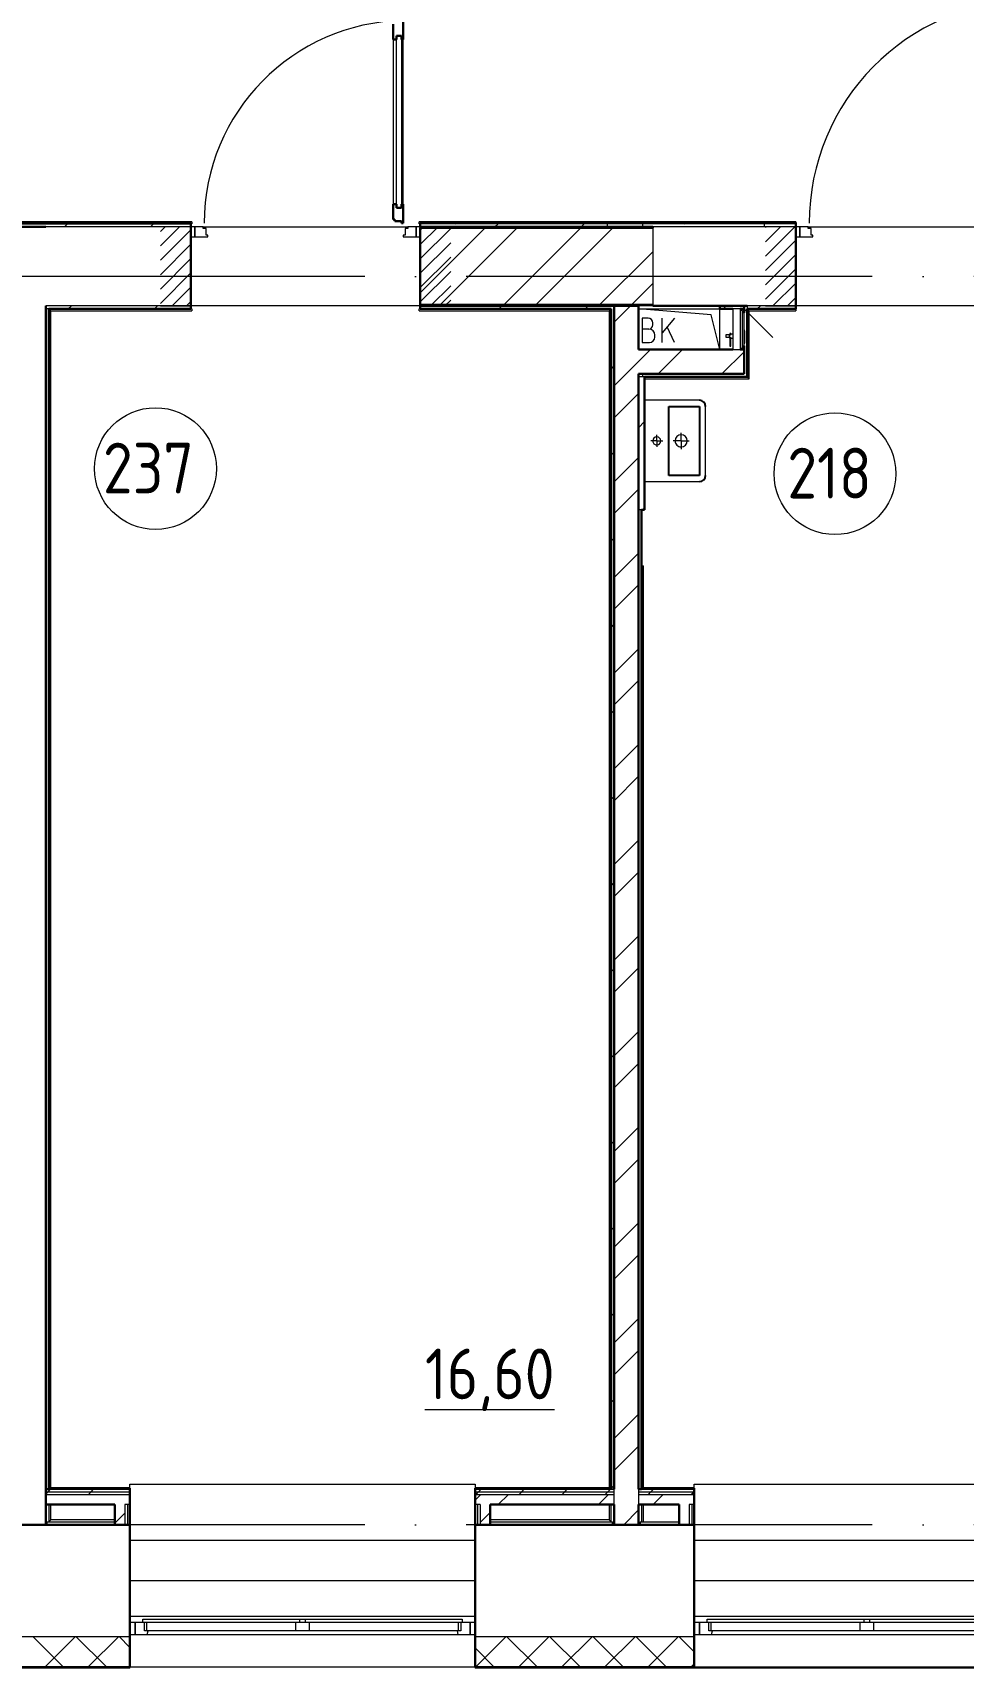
# Model space of a CAD drawing. Header units: millimetres. Extents: x -586848 to 520591, y -385801 to 675781.
# Drawn here: x 150604 to 155188, y 613364 to 621422 of the extents above; entities that cross this region are included whole.
import ezdxf

# ---------------------------------------------------------------- set-up
doc = ezdxf.new("R2010")
doc.units = ezdxf.units.MM
doc.linetypes.add('ADSK_Линия сетки', pattern=[25, 20, -2.5, 0, -2.5])
doc.linetypes.add('ADSK_Штриховая_ш2 п1_5', pattern=[4.5, 3, -1.5])
for name, color, linetype, lineweight in [('_ Окна', 7, 'Continuous', 9), ('Двери', 252, 'Continuous', 9), ('Марки помещений', 252, 'Continuous', 20), ('Оборудование', 8, 'Continuous', 18), ('Ограждение', 252, 'Continuous', 9), ('Окна', 252, 'Continuous', 9), ('Оси', 252, 'Continuous', 9), ('Перекрытие', 252, 'Continuous', 18), ('Стены внутренние', 7, 'Continuous', 18), ('Стены наружные', 7, 'Continuous', 18), ('Стены штриховка', 7, 'Continuous', 9)]:
    doc.layers.add(name, color=color, linetype=linetype, lineweight=lineweight)
doc.layers.add('Двери открывание', color=7, linetype='Continuous', lineweight=9, true_color=0xc0c0c0)
doc.layers.add('Узлы', color=7, linetype='Continuous')
doc.styles.add('GOST Common_2', font='', dxfattribs={"width": 0.9, "height": 250})
doc.styles.get('GOST Common_2').set_extended_font_data('GOST type B')

# ---------------------------------------------------------------- blocks, each defined once
blk = doc.blocks.new('2 этаж')
at = {"layer": 'Двери', "lineweight": 18, "true_color": 0x636466}
h = blk.add_hatch(dxfattribs=at)
h.set_pattern_fill('FP_2', color=251, style=0, pattern_type=2)
h.set_pattern_definition([(45, (152626.006, -12439.253), (-35.3553, 35.3553), [])])
h.paths.add_polyline_path([(153462.1, -12634.3), (153466, -12634.3), (153466, -12244.3), (153316, -12244.3), (153316, -12634.3)])
h.paths.add_polyline_path([(152186, -12634.3), (152186, -12244.3), (152036, -12244.3), (152036, -12634.3), (152072.9, -12634.3)])
h = blk.add_hatch(dxfattribs=at)
h.set_pattern_fill('FP_2', color=251, style=0, pattern_type=2)
h.set_pattern_definition([(45, (155656.006, -12439.253), (-35.3553, 35.3553), [])])
h.paths.add_polyline_path([(156396, -12634.3), (156546, -12634.3), (156546, -12244.3), (156396, -12244.3), (156396, -12351.2)])
h.paths.add_polyline_path([(155166, -12634.3), (155166, -12244.3), (155016, -12244.3), (155016, -12634.3)])
at = {"color": 251, "lineweight": 18, "true_color": 0x636466}
for p, q in [((154749.3, -12679), (154391, -12649.3)), ((154391, -12649.3), (154791, -12649.3)), ((154438.4, -12694.8), (154408.4, -12694.8)), ((154408.4, -12694.8), (154408.4, -12814.8)), ((154461.7, -12728.1), (154461.7, -12718.1)), ((154568.4, -12694.8), (154508.4, -12766.3)), ((154508.4, -12814.8), (154508.4, -12694.8)), ((154791, -12849.3), (154749.3, -12679)), ((154441.7, -12748.1), (154408.4, -12748.1)), ((154471.7, -12788.1), (154471.7, -12778.1)), ((154568.4, -12814.8), (154532.4, -12737.7)), ((154408.4, -12814.8), (154445.1, -12814.8))]:
    blk.add_line(p, q, dxfattribs=at)
for centre, radius, start, end in [((154438.4, -12718.1), 23.3, 0, 90), ((154441.7, -12728.1), 20, 270, 0), ((154441.7, -12778.1), 30, 0, 90), ((154445.1, -12788.1), 26.7, 270, 0)]:
    blk.add_arc(centre, radius, start, end, dxfattribs=at)
at = {"layer": '_ Окна', "color": 251, "true_color": 0x636466}
for p, q in [((151911, -19121.3), (151886, -19121.3)), ((151911, -19179.3), (151911, -19121.3)), ((153586, -19121.3), (153561, -19121.3)), ((153561, -19121.3), (153561, -19179.3)), ((154691, -19121.3), (154666, -19121.3)), ((154691, -19179.3), (154691, -19121.3)), ((151886, -19179.3), (151911, -19179.3)), ((153561, -19179.3), (153586, -19179.3)), ((154666, -19179.3), (154691, -19179.3))]:
    blk.add_line(p, q, dxfattribs=at)
at = {"layer": '_ Окна', "color": 251, "lineweight": 18, "true_color": 0x636466}
for p, q in [((151949, -19121.3), (151911, -19121.3)), ((151911, -19121.3), (151911, -19179.3)), ((151957, -19162.3), (151957, -19121.3)), ((151969, -19162.3), (151957, -19162.3)), ((151970.5, -19179.3), (151975, -19162.3)), ((153497, -19162.3), (153501.6, -19179.3)), ((153515, -19162.3), (153503, -19162.3)), ((153515, -19121.3), (153515, -19162.3)), ((153561, -19121.3), (153523, -19121.3)), ((153561, -19179.3), (153561, -19121.3)), ((154729, -19121.3), (154691, -19121.3)), ((154691, -19121.3), (154691, -19179.3)), ((154737, -19162.3), (154737, -19121.3)), ((154749, -19162.3), (154737, -19162.3)), ((154750.5, -19179.3), (154755, -19162.3)), ((151911, -19179.3), (151970.5, -19179.3)), ((153501.6, -19179.3), (153561, -19179.3)), ((154691, -19179.3), (154750.5, -19179.3))]:
    blk.add_line(p, q, dxfattribs=at)
at = {"layer": 'Двери', "color": 251, "lineweight": 30, "true_color": 0x636466}
for p, q in [((153182, -11246.3), (153182, -11322.3)), ((153232, -11322.3), (153232, -11228.3)), ((153182, -11322.3), (153199, -11322.3)), ((153199, -11322.3), (153199, -11304.3)), ((153199, -11304.3), (153223, -11304.3)), ((153223, -11304.3), (153223, -11322.3)), ((153223, -11322.3), (153232, -11322.3)), ((153182, -12132.3), (153182, -12208.3)), ((153182, -12132.3), (153199, -12132.3)), ((153199, -12132.3), (153199, -12150.3)), ((153199, -12150.3), (153223, -12150.3)), ((153223, -12132.3), (153232, -12132.3)), ((153223, -12150.3), (153223, -12132.3)), ((153232, -12226.3), (153232, -12132.3)), ((153182, -12208.3), (153190, -12208.3)), ((153190, -12208.3), (153190, -12217.3)), ((153190, -12217.3), (153224, -12217.3)), ((153224, -12217.3), (153224, -12226.3)), ((153224, -12226.3), (153232, -12226.3))]:
    blk.add_line(p, q, dxfattribs=at)
at = {"layer": 'Двери', "color": 251, "true_color": 0x636466}
for p, q in [((153182, -11322.3), (153182, -12132.3)), ((153199, -12150.3), (153199, -11304.3)), ((153199, -11304.3), (153223, -11304.3)), ((153223, -11304.3), (153223, -12150.3)), ((153232, -12132.3), (153232, -11322.3)), ((153223, -12150.3), (153199, -12150.3)), ((152186, -12244.3), (152186, -12294.3)), ((152206, -12244.3), (152186, -12244.3)), ((152206, -12294.3), (152206, -12244.3)), ((152247, -12244.3), (152206, -12244.3)), ((152206, -12244.3), (152206, -12294.3)), ((152247, -12252.3), (152247, -12244.3)), ((153255, -12244.3), (153255, -12252.3)), ((153296, -12244.3), (153255, -12244.3)), ((153316, -12244.3), (153296, -12244.3)), ((153296, -12244.3), (153296, -12294.3)), ((153296, -12294.3), (153296, -12244.3)), ((153316, -12294.3), (153316, -12244.3)), ((155166, -12244.3), (155166, -12294.3)), ((155186, -12244.3), (155166, -12244.3)), ((155186, -12294.3), (155186, -12244.3)), ((155227, -12244.3), (155186, -12244.3)), ((155186, -12244.3), (155186, -12294.3)), ((155227, -12252.3), (155227, -12244.3)), ((152186, -12294.3), (152206, -12294.3)), ((152206, -12294.3), (152270, -12294.3)), ((152261, -12252.3), (152247, -12252.3)), ((152261, -12286.3), (152261, -12252.3)), ((152270, -12286.3), (152261, -12286.3)), ((152270, -12294.3), (152270, -12286.3)), ((153241, -12286.3), (153232, -12286.3)), ((153232, -12286.3), (153232, -12294.3)), ((153232, -12294.3), (153296, -12294.3)), ((153255, -12252.3), (153241, -12252.3)), ((153241, -12252.3), (153241, -12286.3)), ((153296, -12294.3), (153316, -12294.3)), ((155166, -12294.3), (155186, -12294.3)), ((155186, -12294.3), (155250, -12294.3)), ((155241, -12252.3), (155227, -12252.3)), ((155241, -12286.3), (155241, -12252.3)), ((155250, -12286.3), (155241, -12286.3)), ((155250, -12294.3), (155250, -12286.3))]:
    blk.add_line(p, q, dxfattribs=at)
at = {"layer": 'Двери', "color": 251, "linetype": 'ADSK_Штриховая_ш2 п1_5', "true_color": 0x636466}
for p, q in [((152186, -12244.3), (152036, -12244.3)), ((152186, -12634.3), (152186, -12244.3)), ((153466, -12244.3), (153316, -12244.3)), ((153316, -12244.3), (153316, -12634.3)), ((155166, -12244.3), (155016, -12244.3)), ((155166, -12634.3), (155166, -12244.3)), ((152036, -12634.3), (152186, -12634.3)), ((153316, -12634.3), (153466, -12634.3)), ((155016, -12634.3), (155166, -12634.3))]:
    blk.add_line(p, q, dxfattribs=at)
at = {"layer": 'Двери открывание', "color": 251, "true_color": 0x636466}
for centre, radius, start in [((156330, -12226.3), 1098, 90.93932), ((153250, -12226.3), 998, 91.03345)]:
    blk.add_arc(centre, radius, start, 180, dxfattribs=at)
at = {"layer": 'Марки помещений', "color": 251, "true_color": 0x636466}
for centre in [(152011.5, -13435.9), (155358.9, -13460.9)]:
    blk.add_circle(centre, 300, dxfattribs=at)
at = {"layer": 'Оборудование', "color": 251, "true_color": 0x636466}
for p, q in [((154892.4, -12649.3), (154856, -12649.3)), ((154856, -12649.3), (154856, -12849.3)), ((154893.3, -12848.3), (154893.3, -12650.2)), ((154911, -12649.3), (155052.4, -12790.7)), ((154903.1, -12656.3), (154893.3, -12656.3)), ((154903.1, -12677.3), (154904.4, -12677.3)), ((154904.5, -12677.3), (154903.1, -12677.3)), ((154904, -12841.3), (154904, -12657.2)), ((154911, -12668.3), (154905.5, -12668.3)), ((154911, -12830.3), (154911, -12668.3)), ((154838.2, -12776.6), (154820.7, -12776.6)), ((154820.7, -12776.6), (154820.7, -12788.9)), ((154820.7, -12788.9), (154838.2, -12788.9)), ((154840.1, -12774.7), (154838.2, -12776.6)), ((154838.2, -12776.6), (154838.2, -12788.9)), ((154838.2, -12788.9), (154840.1, -12790.8)), ((154856, -12773.1), (154840.1, -12773.1)), ((154840.1, -12773.1), (154840.1, -12792.4)), ((154840.1, -12792.4), (154856, -12792.4)), ((154845.6, -12769.7), (154840.6, -12769.7)), ((154840.6, -12769.7), (154840.6, -12777.9)), ((154840.6, -12787.6), (154840.6, -12833.4)), ((154845.6, -12777.9), (154845.6, -12769.7)), ((154845.6, -12833.4), (154845.6, -12787.6)), ((154913, -12752.8), (154911, -12752.8)), ((154913, -12756.8), (154913, -12752.8)), ((154913, -12756.8), (154913, -12817.3)), ((154840.6, -12833.4), (154845.6, -12833.4)), ((154856, -12849.3), (154892.4, -12849.3)), ((154893.3, -12842.3), (154903.1, -12842.3)), ((154904.4, -12821.3), (154903.1, -12821.3)), ((154904.5, -12821.3), (154903.1, -12821.3)), ((154905.5, -12830.3), (154911, -12830.3)), ((154911, -12821.3), (154913, -12821.3)), ((154913, -12821.3), (154913, -12817.3))]:
    blk.add_line(p, q, dxfattribs=at)
for points, knots in [([(154893.3, -12650.2), (154893.3, -12650.1), (154893.3, -12650), (154893.2, -12649.8), (154893.1, -12649.6), (154893, -12649.5), (154892.8, -12649.4), (154892.6, -12649.3), (154892.5, -12649.3), (154892.4, -12649.3)], [-1, -1, -1, -1, -0.833333, -0.75, -0.583333, -0.458333, -0.333333, -0.166667, 0, 0, 0, 0]), ([(154904, -12657.2), (154904, -12657.1), (154904, -12657), (154903.9, -12656.8), (154903.9, -12656.7), (154903.8, -12656.6), (154903.7, -12656.5), (154903.5, -12656.4), (154903.3, -12656.3), (154903.1, -12656.3), (154903.1, -12656.3)], [-1, -1, -1, -1, -0.833333, -0.75, -0.666667, -0.583333, -0.458333, -0.333333, -0.166667, 0, 0, 0, 0]), ([(154905.5, -12668.3), (154905.4, -12668.3), (154905.2, -12668.2), (154905, -12668.1), (154904.8, -12668.1), (154904.6, -12667.9), (154904.5, -12667.8), (154904.3, -12667.7), (154904.2, -12667.5), (154904.1, -12667.3), (154904, -12667.1), (154904, -12666.9), (154904, -12666.7)], [-1, -1, -1, -1, -0.833333, -0.75, -0.666667, -0.583333, -0.5, -0.416667, -0.333333, -0.25, -0.166667, 0, 0, 0, 0]), ([(154892.4, -12849.3), (154892.5, -12849.3), (154892.6, -12849.2), (154892.8, -12849.1), (154893, -12849), (154893.1, -12848.9), (154893.2, -12848.7), (154893.3, -12848.6), (154893.3, -12848.4), (154893.3, -12848.3)], [0, 0, 0, 0, 0.166667, 0.333333, 0.458333, 0.583333, 0.708333, 0.833333, 1, 1, 1, 1]), ([(154903.1, -12842.3), (154903.1, -12842.3), (154903.3, -12842.2), (154903.5, -12842.1), (154903.7, -12842), (154903.8, -12841.9), (154903.9, -12841.8), (154903.9, -12841.7), (154904, -12841.5), (154904, -12841.4), (154904, -12841.3)], [0, 0, 0, 0, 0.166667, 0.333333, 0.458333, 0.583333, 0.666667, 0.75, 0.833333, 1, 1, 1, 1]), ([(154904, -12831.8), (154904, -12831.6), (154904, -12831.5), (154904.1, -12831.2), (154904.2, -12831), (154904.3, -12830.9), (154904.5, -12830.7), (154904.6, -12830.6), (154904.8, -12830.5), (154905, -12830.4), (154905.2, -12830.3), (154905.4, -12830.3), (154905.5, -12830.3)], [0, 0, 0, 0, 0.166667, 0.25, 0.333333, 0.416667, 0.5, 0.583333, 0.666667, 0.75, 0.833333, 1, 1, 1, 1])]:
    blk.add_open_spline(points, degree=3, knots=knots, dxfattribs=at)
at = {"layer": 'Ограждение', "color": 251, "true_color": 0x636466}
for p, q in [((152191, -12219.3), (151056, -12219.3)), ((152186, -12229.3), (152191, -12229.3)), ((152191, -12219.3), (152191, -12229.3)), ((153311, -12229.3), (153311, -12219.3)), ((155166, -12219.3), (153311, -12219.3)), ((153311, -12229.3), (153316, -12229.3)), ((155166, -12219.3), (155166, -12224.3)), ((151496, -12659.3), (151486, -12649.3)), ((152191, -12649.3), (152186, -12649.3)), ((152191, -12649.3), (152191, -12659.3)), ((153311, -12659.3), (153311, -12649.3)), ((153316, -12649.3), (153311, -12649.3)), ((154256, -12649.3), (154246, -12659.3)), ((154936, -12659.3), (154926, -12649.3)), ((155166, -12649.3), (155166, -12659.3)), ((151496, -18459.3), (151496, -12659.3)), ((151496, -12659.3), (152191, -12659.3)), ((153311, -12659.3), (154246, -12659.3)), ((154246, -12659.3), (154246, -18459.3)), ((154936, -12994.3), (154936, -12659.3)), ((154936, -12659.3), (155166, -12659.3)), ((154421, -12994.3), (154936, -12994.3)), ((154926, -12984.3), (154936, -12994.3)), ((154406, -13914.3), (154416, -13914.3)), ((154416, -18459.4), (154416, -13914.3)), ((151886, -18459.3), (151886, -18439.3)), ((151886, -18439.3), (153586, -18439.3)), ((153586, -18439.3), (153586, -18459.3)), ((154666, -18459.3), (154666, -18439.3)), ((154666, -18439.3), (156366, -18439.3)), ((151486, -18539.3), (151486, -18624.3)), ((151496, -18614.3), (151496, -18539.3)), ((154246, -18539.3), (154246, -18614.3)), ((154256, -18624.3), (154256, -18539.3)), ((154406, -18539.3), (154406, -18624.3)), ((154416, -18624.3), (154416, -18539.3)), ((151496, -18614.3), (151486, -18624.3)), ((151811, -18614.3), (151496, -18614.3)), ((154246, -18614.3), (153661, -18614.3)), ((154256, -18624.3), (154246, -18614.3)), ((151886, -18714.3), (153586, -18714.3)), ((154666, -18714.3), (156366, -18714.3)), ((151886, -18914.3), (153586, -18914.3)), ((154666, -18914.3), (156366, -18914.3)), ((151886, -19089.3), (153586, -19089.3)), ((154666, -19089.3), (156366, -19089.3))]:
    blk.add_line(p, q, dxfattribs=at)
at = {"layer": 'Окна', "color": 251, "true_color": 0x636466}
for p, q in [((151949, -19104.3), (152721, -19104.3)), ((151949, -19121.3), (151949, -19104.3)), ((152721, -19121.3), (151949, -19121.3)), ((151969, -19162.3), (151969, -19121.3)), ((152701, -19162.3), (151969, -19162.3)), ((152701, -19121.3), (152701, -19162.3)), ((152771, -19162.3), (152701, -19162.3)), ((152721, -19104.3), (152751, -19104.3)), ((152721, -19104.3), (152721, -19121.3)), ((152751, -19121.3), (152721, -19121.3)), ((152751, -19104.3), (153523, -19104.3)), ((152751, -19121.3), (152751, -19104.3)), ((153523, -19121.3), (152751, -19121.3)), ((152771, -19162.3), (152771, -19121.3)), ((153503, -19162.3), (152771, -19162.3)), ((153503, -19121.3), (153503, -19162.3)), ((153523, -19104.3), (153523, -19121.3)), ((154729, -19104.3), (155501, -19104.3)), ((154729, -19121.3), (154729, -19104.3)), ((155501, -19121.3), (154729, -19121.3)), ((154749, -19162.3), (154749, -19121.3)), ((155481, -19162.3), (154749, -19162.3)), ((155481, -19121.3), (155481, -19162.3)), ((155551, -19162.3), (155481, -19162.3)), ((155501, -19104.3), (155531, -19104.3)), ((155501, -19104.3), (155501, -19121.3)), ((155531, -19121.3), (155501, -19121.3)), ((155531, -19104.3), (156303, -19104.3)), ((155531, -19121.3), (155531, -19104.3)), ((156303, -19121.3), (155531, -19121.3)), ((155551, -19162.3), (155551, -19121.3)), ((156283, -19162.3), (155551, -19162.3)), ((151970.5, -19179.3), (153501.6, -19179.3)), ((154750.5, -19179.3), (156281.6, -19179.3))]:
    blk.add_line(p, q, dxfattribs=at)
at = {"layer": 'Оси', "color": 251, "linetype": 'ADSK_Линия сетки', "ltscale": 100, "true_color": 0x636466}
for p, q in [((170543.3, -12489.3), (93565.9, -12489.3)), ((170543.3, -18639.3), (93603.7, -18639.3))]:
    blk.add_line(p, q, dxfattribs=at)
at = {"layer": 'Перекрытие', "color": 251, "ltscale": 100, "true_color": 0x636466}
blk.add_line((154391, -12649.3), (154791, -12649.3), dxfattribs=at)
at = {"layer": 'Стены внутренние', "color": 251, "lineweight": 30, "true_color": 0x636466}
for p, q in [((151471, -12244.3), (151081, -12244.3)), ((152186, -12634.3), (152186, -12244.3)), ((154461, -12244.3), (154461, -12249.3)), ((155166, -12634.3), (155166, -12244.3)), ((154461, -12629.3), (154461, -12634.3)), ((154461, -12634.3), (154791, -12634.3)), ((151471, -18639.3), (151471, -18539.3)), ((151811, -18639.3), (150886, -18639.3)), ((151886, -19341.3), (151886, -18639.3)), ((153586, -18639.3), (153586, -19341.3)), ((154271, -18639.3), (153661, -18639.3)), ((154591, -18639.3), (154391, -18639.3)), ((154666, -19341.3), (154666, -18639.3)), ((150811, -19341.3), (151886, -19341.3)), ((153586, -19341.3), (154666, -19341.3))]:
    blk.add_line(p, q, dxfattribs=at)
at = {"layer": 'Стены внутренние', "color": 251, "true_color": 0x636466}
for p, q in [((152186, -12244.3), (151471, -12244.3)), ((152247, -12244.3), (153255, -12244.3)), ((155166, -12244.3), (154461, -12244.3)), ((155227, -12244.3), (156335, -12244.3)), ((154461, -12249.3), (154461, -12629.3)), ((153316, -12634.3), (152186, -12634.3)), ((154461, -12634.3), (154391, -12634.3)), ((157246, -12634.3), (154926, -12634.3)), ((150811, -19189.3), (151886, -19189.3)), ((153586, -19189.3), (154666, -19189.3)), ((153586, -19341.3), (151886, -19341.3)), ((156366, -19341.3), (154666, -19341.3))]:
    blk.add_line(p, q, dxfattribs=at)
at = {"layer": 'Стены внутренние', "color": 251, "linetype": 'Continuous', "lineweight": 9, "true_color": 0x636466}
for p, q in [((151557.6, -19339.3), (151407.6, -19189.3)), ((151468.2, -19339.3), (151618.2, -19189.3)), ((151769.7, -19339.3), (151619.7, -19189.3)), ((151680.3, -19339.3), (151830.3, -19189.3)), ((151886, -19243.4), (151831.9, -19189.3)), ((153678.9, -19339.3), (153586, -19246.3)), ((153589.5, -19339.3), (153739.5, -19189.3)), ((153891.1, -19339.3), (153741.1, -19189.3)), ((153801.6, -19339.3), (153951.6, -19189.3)), ((154103.2, -19339.3), (153953.2, -19189.3)), ((154013.7, -19339.3), (154163.7, -19189.3)), ((154315.3, -19339.3), (154165.3, -19189.3)), ((154225.9, -19339.3), (154375.9, -19189.3)), ((154527.5, -19339.3), (154377.5, -19189.3)), ((154438, -19339.3), (154588, -19189.3)), ((154665.6, -19265.3), (154589.6, -19189.3)), ((154650.1, -19339.3), (154664, -19325.4)), ((154664, -19329.1), (154666, -19329.1)), ((151446.4, -19341.3), (151445.2, -19339.3)), ((153654, -19340.5), (153653.6, -19341.3)), ((154006.7, -19339.3), (154005.5, -19341.3))]:
    blk.add_line(p, q, dxfattribs=at)
at = {"layer": 'Стены наружные', "color": 251, "lineweight": 30, "true_color": 0x636466}
for p, q in [((152186, -12224.3), (151061, -12224.3)), ((152186, -12244.3), (152186, -12224.3)), ((155166, -12224.3), (153316, -12224.3)), ((153316, -12224.3), (153316, -12244.3)), ((153316, -12244.3), (154461, -12244.3)), ((155166, -12244.3), (155166, -12224.3)), ((154461, -12249.3), (153316, -12249.3)), ((153316, -12249.3), (153316, -12629.3)), ((151471, -12634.3), (151471, -18539.3)), ((151486, -12649.3), (152186, -12649.3)), ((151486, -18459.3), (151486, -12649.3)), ((152186, -12649.3), (152186, -12634.3)), ((153316, -12629.3), (154461, -12629.3)), ((154391, -12634.3), (153316, -12634.3)), ((153316, -12634.3), (153316, -12649.3)), ((153316, -12649.3), (154256, -12649.3)), ((154256, -12649.3), (154256, -18459.3)), ((154271, -18464.3), (154271, -12634.3)), ((154391, -12849.3), (154391, -12634.3)), ((154791, -12634.3), (154791, -12649.3)), ((154926, -12634.3), (154791, -12634.3)), ((154791, -12649.3), (154856, -12649.3)), ((154892.6, -12649.3), (154911, -12649.3)), ((154911, -12634.3), (154911, -12668.3)), ((154926, -12984.3), (154926, -12649.3)), ((154926, -12649.3), (155166, -12649.3)), ((155166, -12649.3), (155166, -12634.3)), ((154856, -12849.3), (154391, -12849.3)), ((154911, -12849.3), (154892.6, -12849.3)), ((154911, -12830.3), (154911, -12969.3)), ((154391, -12969.3), (154911, -12969.3)), ((154391, -12969.3), (154391, -18464.3)), ((154421, -12984.3), (154926, -12984.3)), ((154421, -13639.3), (154421, -12984.3)), ((154406, -18459.3), (154406, -13639.3)), ((154406, -13639.3), (154421, -13639.3)), ((151471, -18464.3), (151486, -18464.3)), ((151486, -18464.3), (151471, -18464.3)), ((151886, -18459.3), (151486, -18459.3)), ((151886, -18639.3), (151886, -18459.3)), ((154256, -18459.3), (153586, -18459.3)), ((153586, -18459.3), (153586, -18639.3)), ((154391, -18464.3), (154406, -18464.3)), ((154406, -18464.3), (154391, -18464.3)), ((154666, -18459.3), (154406, -18459.3)), ((154666, -18639.3), (154666, -18459.3)), ((151471, -18539.3), (151811, -18539.3)), ((151811, -18539.3), (151811, -18639.3)), ((153661, -18539.3), (154271, -18539.3)), ((153661, -18639.3), (153661, -18539.3)), ((154271, -18539.3), (154271, -18639.3)), ((154391, -18639.3), (154391, -18539.3)), ((154391, -18539.3), (154591, -18539.3)), ((154591, -18539.3), (154591, -18639.3)), ((151811, -18639.3), (151886, -18639.3)), ((153586, -18639.3), (153661, -18639.3)), ((154271, -18639.3), (154391, -18639.3)), ((154591, -18639.3), (154666, -18639.3))]:
    blk.add_line(p, q, dxfattribs=at)
at = {"layer": 'Стены наружные', "color": 251, "linetype": 'Continuous', "lineweight": 9, "true_color": 0x636466}
for p, q in [((151436.4, -12229.3), (151441.4, -12224.3)), ((151507.1, -12229.3), (151512.1, -12224.3)), ((151562.8, -12244.3), (151577.8, -12229.3)), ((151577.8, -12229.3), (151582.8, -12224.3)), ((151648.5, -12229.3), (151653.5, -12224.3)), ((151719.2, -12229.3), (151724.2, -12224.3)), ((151789.9, -12229.3), (151794.9, -12224.3)), ((151860.6, -12229.3), (151865.6, -12224.3)), ((151931.3, -12229.3), (151936.3, -12224.3)), ((151987.1, -12244.3), (152002.1, -12229.3)), ((152002.1, -12229.3), (152007.1, -12224.3)), ((152072.8, -12229.3), (152077.8, -12224.3)), ((152143.5, -12229.3), (152148.5, -12224.3)), ((153345.6, -12229.3), (153350.6, -12224.3)), ((153416.3, -12229.3), (153421.3, -12224.3)), ((153487, -12229.3), (153492, -12224.3)), ((153557.7, -12229.3), (153562.7, -12224.3)), ((153628.4, -12229.3), (153633.4, -12224.3)), ((153684.1, -12244.3), (153699.1, -12229.3)), ((153699.1, -12229.3), (153704.1, -12224.3)), ((153769.8, -12229.3), (153774.8, -12224.3)), ((153840.5, -12229.3), (153845.5, -12224.3)), ((153911.2, -12229.3), (153916.2, -12224.3)), ((153982, -12229.3), (153987, -12224.3)), ((154052.7, -12229.3), (154057.7, -12224.3)), ((154108.4, -12244.3), (154123.4, -12229.3)), ((154123.4, -12229.3), (154128.4, -12224.3)), ((154194.1, -12229.3), (154199.1, -12224.3)), ((154264.8, -12229.3), (154269.8, -12224.3)), ((154335.5, -12229.3), (154340.5, -12224.3)), ((154406.2, -12229.3), (154411.2, -12224.3)), ((154412, -12244.3), (154412, -12229.3)), ((154476.9, -12229.3), (154481.9, -12224.3)), ((154547.6, -12229.3), (154552.6, -12224.3)), ((154618.4, -12229.3), (154623.4, -12224.3)), ((154689.1, -12229.3), (154694.1, -12224.3)), ((154759.8, -12229.3), (154764.8, -12224.3)), ((154830.5, -12229.3), (154835.5, -12224.3)), ((154901.2, -12229.3), (154906.2, -12224.3)), ((154971.9, -12229.3), (154976.9, -12224.3)), ((155012, -12244.3), (155012, -12229.3)), ((155042.6, -12229.3), (155047.6, -12224.3)), ((155113.3, -12229.3), (155118.3, -12224.3)), ((153316, -12569.4), (153636.2, -12249.3)), ((153316, -12255.1), (153321.8, -12249.3)), ((153413.3, -12629.3), (153793.3, -12249.3)), ((153727.6, -12629.3), (154107.6, -12249.3)), ((153884.8, -12629.3), (154264.8, -12249.3)), ((154199.1, -12629.3), (154461, -12367.3)), ((154356.2, -12629.3), (154461, -12524.5)), ((151582.1, -12649.3), (151597.1, -12634.3)), ((152006.3, -12649.3), (152021.3, -12634.3)), ((153703.4, -12649.3), (153718.4, -12634.3)), ((154127.6, -12649.3), (154142.6, -12634.3)), ((154271, -12714.5), (154351.2, -12634.3)), ((154807.7, -12649.3), (154822.7, -12634.3)), ((154976.2, -12649.3), (154991.2, -12634.3)), ((154391, -12908.8), (154450.5, -12849.3)), ((154487.7, -12969.3), (154607.7, -12849.3)), ((154802, -12969.3), (154911, -12860.3)), ((154256, -12945.2), (154271, -12930.2)), ((154271, -13028.8), (154391, -12908.8)), ((154412, -12984.3), (154412, -12969.3)), ((154271, -13185.9), (154391, -13065.9)), ((154391, -13234.4), (154421, -13204.4)), ((154256, -13369.4), (154271, -13354.4)), ((154271, -13500.3), (154391, -13380.3)), ((154271, -13657.4), (154391, -13537.4)), ((154410.4, -13639.3), (154421, -13628.7)), ((154256, -13793.7), (154271, -13778.7)), ((154271, -13971.7), (154391, -13851.7)), ((154271, -14128.9), (154391, -14008.9)), ((154256, -14217.9), (154271, -14202.9)), ((154271, -14443.2), (154391, -14323.2)), ((154271, -14600.3), (154391, -14480.3)), ((154256, -14642.2), (154271, -14627.2)), ((154271, -14914.6), (154391, -14794.6)), ((154271, -15071.8), (154391, -14951.8)), ((154256, -15066.5), (154271, -15051.5)), ((154271, -15386.1), (154391, -15266.1)), ((154271, -15543.3), (154391, -15423.3)), ((154256, -15490.7), (154271, -15475.7)), ((154271, -15857.6), (154391, -15737.6)), ((154256, -15915), (154271, -15900)), ((154271, -16014.7), (154391, -15894.7)), ((154271, -16329), (154391, -16209)), ((154256, -16339.3), (154271, -16324.3)), ((154271, -16486.2), (154391, -16366.2)), ((154256, -16763.5), (154271, -16748.5)), ((154271, -16800.5), (154391, -16680.5)), ((154271, -16957.7), (154391, -16837.7)), ((154271, -17272), (154391, -17152)), ((154256, -17187.8), (154271, -17172.8)), ((154271, -17429.1), (154391, -17309.1)), ((154256, -17612.1), (154271, -17597.1)), ((154271, -17743.4), (154391, -17623.4)), ((154271, -17900.6), (154391, -17780.6)), ((154256, -18036.3), (154271, -18021.3)), ((154271, -18214.9), (154391, -18094.9)), ((154271, -18372), (154391, -18252)), ((154257.3, -18459.3), (154271, -18445.6)), ((151471, -18487.9), (151482.1, -18476.8)), ((151482.1, -18476.8), (151494.6, -18464.3)), ((151681.8, -18489.3), (151694.3, -18476.8)), ((151694.3, -18476.8), (151706.8, -18464.3)), ((151706.8, -18464.3), (151711.8, -18459.3)), ((153586, -18518.2), (153615, -18489.3)), ((153590.9, -18489.3), (153603.4, -18476.8)), ((153603.4, -18476.8), (153615.9, -18464.3)), ((153699.9, -18539.3), (153749.9, -18489.3)), ((153803.1, -18489.3), (153815.6, -18476.8)), ((153815.6, -18476.8), (153828.1, -18464.3)), ((153828.1, -18464.3), (153833.1, -18459.3)), ((154015.2, -18489.3), (154027.7, -18476.8)), ((154027.7, -18476.8), (154040.2, -18464.3)), ((154193.4, -18539.3), (154243.4, -18489.3)), ((154227.3, -18489.3), (154239.8, -18476.8)), ((154239.8, -18476.8), (154252.3, -18464.3)), ((154252.3, -18464.3), (154257.3, -18459.3)), ((154439.5, -18489.3), (154452, -18476.8)), ((154452, -18476.8), (154464.5, -18464.3)), ((154463.2, -18539.3), (154513.2, -18489.3)), ((154651.6, -18489.3), (154664.1, -18476.8)), ((154664.1, -18476.8), (154666, -18474.8)), ((151811, -18631.7), (151861, -18581.7)), ((153611, -18628.2), (153661, -18578.2)), ((154318.1, -18639.3), (154391, -18566.4))]:
    blk.add_line(p, q, dxfattribs=at)
at = {"layer": 'Стены наружные', "color": 251, "true_color": 0x636466}
for p, q in [((152186, -12634.3), (151471, -12634.3)), ((154791, -12849.3), (154791, -12649.3)), ((151478.5, -18624.3), (151811, -18624.3)), ((151478.5, -18639.3), (151478.5, -18624.3)), ((153661, -18624.3), (154263.5, -18624.3)), ((154263.5, -18639.3), (154263.5, -18624.3)), ((154398.5, -18624.3), (154591, -18624.3)), ((154398.5, -18624.3), (154398.5, -18639.3)), ((151886, -19346.3), (151348.5, -19346.3)), ((151886, -19346.3), (151886, -19341.3)), ((153586, -19341.3), (153586, -19346.3)), ((156921, -19346.3), (153586, -19346.3)), ((154126, -19346.3), (154126, -19341.3))]:
    blk.add_line(p, q, dxfattribs=at)
at = {"layer": 'Стены штриховка', "color": 251, "true_color": 0x636466}
for p, q in [((151066, -12229.3), (152186, -12229.3)), ((155166, -12229.3), (153316, -12229.3)), ((154236, -12229.3), (154236, -12244.3)), ((151486, -12649.3), (151471, -12649.3)), ((154926, -12634.3), (154926, -12649.3)), ((154421, -12984.3), (154391, -12984.3)), ((154406, -13639.3), (154391, -13639.3)), ((151471, -18476.8), (151886, -18476.8)), ((151471, -18489.3), (151886, -18489.3)), ((151486, -18459.3), (151486, -18464.3)), ((151486, -18464.3), (151886, -18464.3)), ((151886, -18464.3), (151486, -18464.3)), ((153586, -18464.3), (154271, -18464.3)), ((154271, -18464.3), (153586, -18464.3)), ((153586, -18476.8), (154271, -18476.8)), ((153586, -18489.3), (154271, -18489.3)), ((154271, -18539.3), (154271, -18464.3)), ((154391, -18464.3), (154391, -18539.3)), ((154391, -18476.8), (154666, -18476.8)), ((154391, -18489.3), (154666, -18489.3)), ((154406, -18459.3), (154406, -18464.3)), ((154406, -18464.3), (154666, -18464.3)), ((154666, -18464.3), (154406, -18464.3)), ((151886, -18539.3), (151861, -18539.3)), ((151861, -18539.3), (151861, -18639.3)), ((151873.5, -18539.3), (151873.5, -18639.3)), ((153611, -18539.3), (153586, -18539.3)), ((153598.5, -18539.3), (153598.5, -18639.3)), ((153611, -18539.3), (153611, -18639.3)), ((154666, -18539.3), (154641, -18539.3)), ((154641, -18539.3), (154641, -18639.3)), ((154653.5, -18539.3), (154653.5, -18639.3)), ((151886, -19265.3), (151884, -19265.3)), ((151884, -19339.3), (151884, -19265.3)), ((153588, -19265.3), (153586, -19265.3)), ((153588, -19265.3), (153588, -19339.3)), ((154666, -19265.3), (154664, -19265.3)), ((154664, -19339.3), (154664, -19265.3)), ((150813, -19339.3), (151884, -19339.3)), ((153588, -19339.3), (154664, -19339.3))]:
    blk.add_line(p, q, dxfattribs=at)
at = {"layer": 'Узлы', "color": 251, "lineweight": 9, "true_color": 0x636466}
for p, q in [((154691, -13099.3), (154421, -13099.3)), ((154721, -13299.3), (154721, -13129.3)), ((154481, -13299.3), (154481, -13269.3)), ((154601, -13299.3), (154601, -13259.3)), ((154481, -13299.3), (154451, -13299.3)), ((154481, -13299.3), (154511, -13299.3)), ((154481, -13299.3), (154481, -13329.3)), ((154601, -13299.3), (154561, -13299.3)), ((154601, -13299.3), (154641, -13299.3)), ((154601, -13299.3), (154601, -13339.3)), ((154721, -13469.3), (154721, -13299.3)), ((154421, -13499.3), (154691, -13499.3))]:
    blk.add_line(p, q, dxfattribs=at)
at = {"layer": 'Узлы', "color": 251, "true_color": 0x636466}
for p, q in [((154540.1, -13129.3), (154691, -13129.3)), ((154540.1, -13469.3), (154540.1, -13129.3)), ((154691, -13129.3), (154691, -13469.3)), ((154691, -13469.3), (154540.1, -13469.3))]:
    blk.add_line(p, q, dxfattribs=at)
for centre, start, end in [((154691, -13129.3), 0, 90), ((154691, -13469.3), 270, 0)]:
    blk.add_arc(centre, 30, start, end, dxfattribs=at)
at = {"layer": 'Узлы', "color": 251, "lineweight": 9, "true_color": 0x636466}
for centre, radius, start, end in [((154481, -13299.3), 20, 90, 180), ((154481, -13299.3), 20, 0, 90), ((154601, -13299.3), 30, 90, 180), ((154601, -13299.3), 30, 0, 90), ((154481, -13299.3), 20, 180, 270.01158), ((154481, -13299.3), 20, 270, 0), ((154601, -13299.3), 30, 180, 270.00772), ((154601, -13299.3), 30, 270, 0)]:
    blk.add_arc(centre, radius, start, end, dxfattribs=at)
at = {"layer": 'Марки помещений', "color": 251, "true_color": 0x636466, "style": 'GOST Common_2', "width": 0.9}
for s, p in [('237', (151752.7, -13558.2)), ('218', (155124, -13583.2)), ('%%U16,60', (153338.8, -18020.8))]:
    blk.add_text(s, height=250, dxfattribs=at).set_placement(p)

msp = doc.modelspace()

# ---------------------------------------------------------------- block references
msp.add_blockref('2 этаж', (-802.7, 632710.4))

doc.saveas('drawing.dxf')
